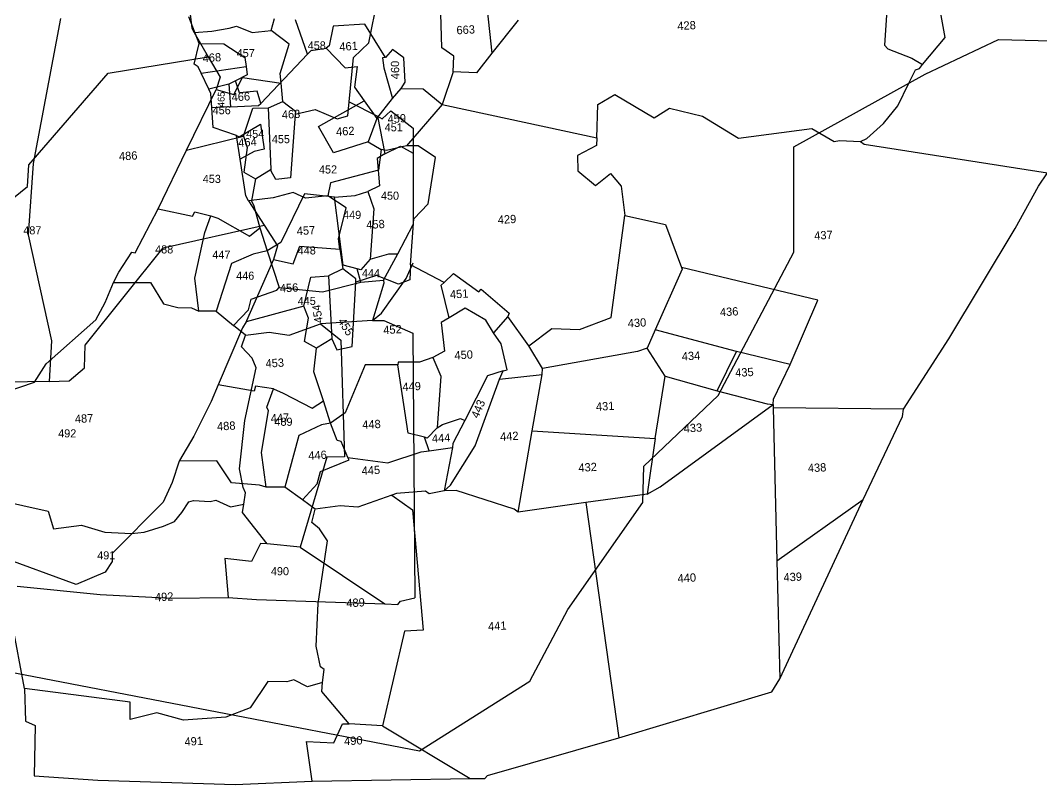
# Model space of a CAD drawing. Header units: metres. Extents: x 258138 to 260888, y 2202819 to 2205259.
# Drawn here: x 258803 to 259254.5, y 2202818.6 to 2203156.5 of the extents above; entities that cross this region are included whole.
import ezdxf

# ---------------------------------------------------------------- set-up
doc = ezdxf.new("R2010")
doc.units = ezdxf.units.M
doc.header["$MEASUREMENT"] = 0
for name, color, linetype in [('OFF', 1, 'Continuous'), ('POLY_PARCEL', 6, 'Continuous'), ('TEXT_PARCEL', 7, 'Continuous'), ('V_BOUND_LINE', 7, 'Continuous'), ('VILLAGE BOUNDRY', 1, 'Continuous')]:
    doc.layers.add(name, color=color, linetype=linetype)
doc.styles.add('TEXT_MAP', font='', dxfattribs={"height": 1.8})
doc.styles.get('TEXT_MAP').set_extended_font_data('Kruti Dev 050')

msp = doc.modelspace()

# ---------------------------------------------------------------- linework, layer by layer
at = {"layer": 'OFF'}
for p, q in [((258994.27, 2203133.68), (258989.41, 2203119.29)), ((258976.69, 2203108.85), (258976.65, 2203097.76)), ((258976.65, 2203097.76), (258976.66, 2203066.29)), ((258976.51, 2203018.18), (258977.38, 2202901.15)), ((258804.76, 2202861.12), (258793.81, 2202919.5))]:
    msp.add_line(p, q, dxfattribs=at)
at = {"layer": 'POLY_PARCEL'}
for p, q in [((259008.2, 2203172.42), (259011.46, 2203141.95)), ((258876.85, 2203169.92), (258878.75, 2203153.01)), ((258957.08, 2203146.53), (258961.06, 2203166.48)), ((259186.4, 2203165.48), (259185.11, 2203145.47)), ((259211.81, 2203148.95), (259209.54, 2203161.83)), ((258820.78, 2203157.27), (258808.69, 2203093.25)), ((258882, 2203146.21), (258877.52, 2203158.14)), ((258913.85, 2203152.06), (258915.31, 2203157.37)), ((258989.38, 2203144.37), (258988.9, 2203159.61)), ((258878.75, 2203153.01), (258879.82, 2203151.14)), ((258887.68, 2203151.72), (258895.26, 2203153.02)), ((258895.26, 2203153.02), (258898.56, 2203153.98)), ((258898.56, 2203153.98), (258905.4, 2203151.12)), ((258929.91, 2203141.53), (258924.59, 2203156.74)), ((258941.33, 2203153.98), (258939.44, 2203145.2)), ((258955.23, 2203154.84), (258941.33, 2203153.98)), ((258964.48, 2203140.14), (258955.23, 2203154.84)), ((259023.11, 2203156.66), (259011.46, 2203141.95)), ((258879.82, 2203151.14), (258887.68, 2203151.72)), ((258879.82, 2203151.14), (258886.04, 2203140.42)), ((258905.4, 2203151.12), (258913.85, 2203152.06)), ((258921.85, 2203145.95), (258913.85, 2203152.06)), ((259201.9, 2203136.92), (259211.81, 2203148.95)), ((258879.86, 2203137.1), (258882, 2203146.21)), ((258882, 2203146.21), (258892.89, 2203146.2)), ((258892.89, 2203146.2), (258902.27, 2203140.14)), ((258917.79, 2203133), (258921.85, 2203145.95)), ((258931.49, 2203143.19), (258938.11, 2203144.17)), ((258939.44, 2203145.2), (258938.11, 2203144.17)), ((258938.11, 2203144.17), (258946.57, 2203135.52)), ((258950.25, 2203140.1), (258957.08, 2203146.53)), ((258967.45, 2203143.64), (258964.48, 2203140.14)), ((258972.57, 2203139.89), (258967.45, 2203143.64)), ((258994.68, 2203140.72), (258989.38, 2203144.37)), ((259185.11, 2203145.47), (259186.54, 2203143.98)), ((259186.54, 2203143.98), (259197.2, 2203139.73)), ((258841.78, 2203133.09), (258886.04, 2203140.42)), ((258886.04, 2203140.42), (258891.26, 2203131.41)), ((258902.27, 2203140.14), (258902.76, 2203136.14)), ((258909.24, 2203119.82), (258929.91, 2203141.53)), ((258929.91, 2203141.53), (258931.49, 2203143.19)), ((258948.41, 2203120.51), (258950.25, 2203140.1)), ((258964.48, 2203140.14), (258963.09, 2203139.89)), ((258963.09, 2203139.89), (258963.69, 2203135.45)), ((258973.07, 2203129.22), (258972.57, 2203139.89)), ((258994.27, 2203133.68), (258994.68, 2203140.72)), ((259011.46, 2203141.95), (259004.64, 2203133.38)), ((259197.2, 2203139.73), (259201.9, 2203136.92)), ((258881.59, 2203135.97), (258879.86, 2203137.1)), ((258882.91, 2203133.23), (258881.59, 2203135.97)), ((258882.91, 2203133.23), (258902.76, 2203136.14)), ((258902.76, 2203136.14), (258903.22, 2203132.47)), ((258946.57, 2203135.52), (258951.89, 2203136.07)), ((258951.89, 2203136.07), (258950.64, 2203127.02)), ((258963.69, 2203135.45), (258967.5, 2203121.98)), ((259195.75, 2203128.75), (259198.68, 2203134.7)), ((259198.68, 2203134.7), (259200.47, 2203135.19)), ((259200.47, 2203135.19), (259201.9, 2203136.92)), ((258806.78, 2203092.66), (258841.78, 2203133.09)), ((258886.34, 2203126.07), (258882.91, 2203133.23)), ((258891.26, 2203131.41), (258889.55, 2203126)), ((258898.12, 2203129.82), (258895.11, 2203128.25)), ((258897.42, 2203123.72), (258901.23, 2203131.27)), ((258903.22, 2203132.47), (258898.12, 2203129.82)), ((258899.89, 2203124.44), (258898.12, 2203129.82)), ((258901.23, 2203131.27), (258918.25, 2203128.75)), ((258918.25, 2203128.75), (258917.79, 2203133)), ((259004.64, 2203133.38), (258994.27, 2203133.68)), ((258876.46, 2203099.11), (258889.55, 2203126)), ((258895.11, 2203128.25), (258886.34, 2203126.07)), ((258887.25, 2203124.18), (258886.34, 2203126.07)), ((258889.55, 2203126), (258897.42, 2203123.72)), ((258895.11, 2203128.25), (258895.93, 2203118.21)), ((258919.03, 2203120.64), (258918.25, 2203128.75)), ((258950.64, 2203127.02), (258954.95, 2203120.98)), ((258967.5, 2203121.98), (258971.38, 2203126.41)), ((258971.38, 2203126.41), (258973.07, 2203129.22)), ((258971.38, 2203126.41), (258981.13, 2203126.2)), ((258981.13, 2203126.2), (258989.41, 2203119.29)), ((259190.97, 2203118.73), (259195.75, 2203128.75)), ((258887.67, 2203117.76), (258887.25, 2203124.18)), ((258907.66, 2203125.13), (258899.89, 2203124.44)), ((258909.24, 2203119.82), (258907.66, 2203125.13)), ((258934.75, 2203109.61), (258954.95, 2203120.98)), ((258954.95, 2203120.98), (258960.53, 2203113.18)), ((258960.53, 2203113.18), (258967.5, 2203121.98)), ((259058.25, 2203119.26), (259065.81, 2203123.7)), ((259065.81, 2203123.7), (259083.17, 2203113.35)), ((258895.93, 2203118.21), (258887.67, 2203117.76)), ((258888.25, 2203109.19), (258887.67, 2203117.76)), ((258895.93, 2203118.21), (258908.27, 2203118.81)), ((258901.58, 2203105.35), (258905.69, 2203117.7)), ((258905.69, 2203117.7), (258912.65, 2203117.81)), ((258908.27, 2203118.81), (258909.24, 2203119.82)), ((258912.65, 2203117.81), (258919.03, 2203120.64)), ((258913.82, 2203090.65), (258912.65, 2203117.81)), ((258919.03, 2203120.64), (258924.6, 2203116.43)), ((258924.54, 2203114.96), (258933.36, 2203117.12)), ((258924.6, 2203116.43), (258924.54, 2203114.96)), ((258933.36, 2203117.12), (258943.09, 2203112.99)), ((258947.82, 2203114.28), (258948.41, 2203120.51)), ((258948.41, 2203120.51), (258960.8, 2203114.1)), ((258962.87, 2203113.04), (258966.76, 2203116.49)), ((258966.76, 2203116.49), (258976.69, 2203108.85)), ((258989.41, 2203119.29), (258973.65, 2203101.06)), ((258989.41, 2203119.29), (259010.76, 2203114.8)), ((259057.92, 2203104.55), (259058.25, 2203119.26)), ((259083.17, 2203113.35), (259089.96, 2203117.62)), ((259089.96, 2203117.62), (259104.6, 2203114.14)), ((259184.63, 2203110.97), (259190.97, 2203118.73)), ((258924.54, 2203114.96), (258922.37, 2203086.94)), ((258943.09, 2203112.99), (258947.82, 2203114.28)), ((258960.53, 2203113.18), (258956.71, 2203102.75)), ((258960.8, 2203114.1), (258962.87, 2203113.04)), ((258960.8, 2203114.1), (258964.18, 2203097.42)), ((259010.76, 2203114.8), (259057.92, 2203104.55)), ((259104.6, 2203114.14), (259120.48, 2203104.48)), ((258898.54, 2203105.55), (258888.25, 2203109.19)), ((258899.64, 2203105.04), (258909.16, 2203110.65)), ((258909.16, 2203110.65), (258910.82, 2203099.61)), ((258941.36, 2203097.96), (258934.75, 2203109.61)), ((259120.48, 2203104.48), (259152.92, 2203108.67)), ((259152.92, 2203108.67), (259162.73, 2203102.97)), ((259177.19, 2203104.32), (259184.63, 2203110.97)), ((258876.46, 2203099.11), (258901.58, 2203105.35)), ((258898.54, 2203105.55), (258899.64, 2203105.04)), ((258900.14, 2203095.14), (258898.54, 2203105.55)), ((258901.58, 2203105.35), (258903.27, 2203100.22)), ((258956.71, 2203102.75), (258941.36, 2203097.96)), ((258956.71, 2203102.75), (258962.51, 2203099.48)), ((259057.92, 2203104.55), (259057.75, 2203101.21)), ((259162.73, 2203102.97), (259165.18, 2203103.37)), ((259165.18, 2203103.37), (259174.44, 2203102.97)), ((259174.44, 2203102.97), (259177.19, 2203104.32)), ((259174.44, 2203102.97), (259176.07, 2203101.76)), ((258863.85, 2203073.2), (258876.46, 2203099.11)), ((258906.41, 2203098.49), (258900.14, 2203095.14)), ((258903.27, 2203100.22), (258901.84, 2203089.41)), ((258910.82, 2203099.61), (258906.41, 2203098.49)), ((258962.51, 2203099.48), (258961.27, 2203090.2)), ((258964.91, 2203098.95), (258962.51, 2203099.48)), ((258964.18, 2203097.42), (258971.08, 2203100.82)), ((258973.65, 2203101.06), (258964.91, 2203098.95)), ((258971.08, 2203100.82), (258976.65, 2203097.76)), ((258978.91, 2203101.05), (258973.65, 2203101.06)), ((258986.57, 2203095.86), (258978.91, 2203101.05)), ((259057.75, 2203101.21), (259049.31, 2203096.71)), ((259176.07, 2203101.76), (259257.13, 2203089.08)), ((258902.64, 2203078.9), (258900.14, 2203095.14)), ((258964.18, 2203097.42), (258960.67, 2203095.36)), ((258960.67, 2203095.36), (258961.72, 2203083.32)), ((258983.31, 2203075.38), (258986.57, 2203095.86)), ((259049.31, 2203096.71), (259049.51, 2203089.97)), ((258806.19, 2203083.08), (258806.78, 2203092.66)), ((258808.69, 2203093.25), (258806.48, 2203061.73)), ((258901.84, 2203089.41), (258906.91, 2203086.51)), ((258906.91, 2203086.51), (258913.82, 2203090.65)), ((258913.86, 2203089.86), (258913.82, 2203090.65)), ((258915.85, 2203086.09), (258913.86, 2203089.86)), ((258961.27, 2203090.2), (258940.16, 2203084.7)), ((259049.51, 2203089.97), (259057.32, 2203083.52)), ((258906.91, 2203086.51), (258905.1, 2203076.73)), ((258922.37, 2203086.94), (258915.85, 2203086.09)), ((258940.16, 2203084.7), (258938.88, 2203078.93)), ((259057.32, 2203083.52), (259063.96, 2203088.8)), ((259063.96, 2203088.8), (259068.66, 2203083.18)), ((258799.87, 2203078.05), (258806.19, 2203083.08)), ((258923.62, 2203080.36), (258914.8, 2203078.04)), ((258929.11, 2203077.86), (258923.62, 2203080.36)), ((258951.05, 2203079.14), (258956.61, 2203080.88)), ((258961.72, 2203083.32), (258956.61, 2203080.88)), ((258956.61, 2203080.88), (258959.19, 2203073.19)), ((259068.66, 2203083.18), (259070.25, 2203070.29)), ((258903.82, 2203076.69), (258902.64, 2203078.9)), ((258914.8, 2203078.04), (258903.82, 2203076.69)), ((258903.82, 2203076.69), (258910.69, 2203065.9)), ((258905.1, 2203076.73), (258906.18, 2203074.51)), ((258928.55, 2203079.86), (258918.11, 2203058.27)), ((258941.79, 2203078.33), (258928.55, 2203079.86)), ((258938.88, 2203078.93), (258929.11, 2203077.86)), ((258946.98, 2203073.58), (258938.88, 2203078.93)), ((258941.79, 2203078.33), (258951.05, 2203079.14)), ((258945.62, 2203048.27), (258941.79, 2203078.33)), ((258853.69, 2203053.79), (258863.85, 2203073.2)), ((258863.85, 2203073.2), (258879.12, 2203069.89)), ((258879.12, 2203069.89), (258880.16, 2203071.82)), ((258880.16, 2203071.82), (258887.19, 2203070.03)), ((258906.18, 2203074.51), (258908.87, 2203064.78)), ((258943.61, 2203059.94), (258946.98, 2203073.58)), ((258959.19, 2203073.19), (258957.57, 2203050.92)), ((258976.92, 2203068.71), (258983.31, 2203075.38)), ((258884.52, 2203062.68), (258887.19, 2203070.03)), ((258887.19, 2203070.03), (258890.32, 2203069.02)), ((258890.32, 2203069.02), (258904.28, 2203061.12)), ((258975.41, 2203048.42), (258976.92, 2203068.71)), ((259064.2, 2203025.16), (259070.25, 2203070.29)), ((259070.25, 2203070.29), (259088.28, 2203066.28)), ((258866.12, 2203055.95), (258910.69, 2203065.9)), ((258880.15, 2203042.51), (258884.52, 2203062.68)), ((258904.28, 2203061.12), (258908.87, 2203064.78)), ((258908.87, 2203064.78), (258912.11, 2203054.55)), ((258910.69, 2203065.9), (258916.63, 2203056.76)), ((258969.84, 2203053.31), (258976.66, 2203066.29)), ((259088.28, 2203066.28), (259095.24, 2203047.23)), ((258806.48, 2203061.73), (258816.71, 2203014.77)), ((258918.11, 2203058.27), (258912.11, 2203054.55)), ((258944.21, 2203055.41), (258943.61, 2203059.94)), ((258831.64, 2203012.83), (258866.12, 2203055.95)), ((258846.43, 2203045.19), (258852.31, 2203053.94)), ((258852.31, 2203053.94), (258853.69, 2203053.79)), ((258905.83, 2203053.2), (258896.31, 2203048.97)), ((258912.11, 2203054.55), (258905.83, 2203053.2)), ((258912.11, 2203054.55), (258917.39, 2203038.43)), ((258916.63, 2203056.76), (258914.86, 2203050.74)), ((258923.6, 2203048.92), (258926.51, 2203056.63)), ((258926.51, 2203056.63), (258944.21, 2203055.41)), ((258944.21, 2203055.41), (258945.58, 2203046.69)), ((258957.57, 2203050.92), (258965.94, 2203053.3)), ((258963.48, 2203041.57), (258969.84, 2203053.31)), ((258965.94, 2203053.3), (258969.84, 2203053.31)), ((258896.31, 2203048.97), (258889.58, 2203027.87)), ((258914.86, 2203050.74), (258903.02, 2203023.61)), ((258914.86, 2203050.74), (258923.6, 2203048.92)), ((258957.57, 2203050.92), (258953.56, 2203046.18)), ((258973.61, 2203042.31), (258976.65, 2203049.27)), ((258844.12, 2203040.58), (258846.43, 2203045.19)), ((258945.58, 2203046.69), (258939.26, 2203043.62)), ((258951.36, 2203042.18), (258945.58, 2203046.69)), ((258951.94, 2203046.61), (258945.62, 2203048.27)), ((258953.51, 2203040.72), (258951.94, 2203046.61)), ((258953.56, 2203046.18), (258951.94, 2203046.61)), ((258975.41, 2203048.42), (258975.16, 2203041.83)), ((258990.28, 2203040.64), (258975.41, 2203048.42)), ((258990.28, 2203040.64), (258994.49, 2203044.56)), ((258994.49, 2203044.56), (259005.64, 2203036.5)), ((259095.52, 2203046.47), (259083.57, 2203019.72)), ((259155.5, 2203032.85), (259095.24, 2203047.23)), ((259095.24, 2203047.23), (259095.52, 2203046.47)), ((258840.53, 2203031.76), (258844.12, 2203040.58)), ((258844.12, 2203040.58), (258860.53, 2203040.54)), ((258860.53, 2203040.54), (258866.23, 2203031.21)), ((258881.84, 2203027.91), (258880.15, 2203042.51)), ((258928.33, 2203030.17), (258931.39, 2203043.01)), ((258931.39, 2203043.01), (258939.26, 2203043.62)), ((258936.51, 2203036.53), (258953.51, 2203040.72)), ((258939.26, 2203043.62), (258940.71, 2203015.68)), ((258949.67, 2203012.32), (258951.28, 2203040.74)), ((258960.49, 2203043.65), (258951.28, 2203040.74)), ((258951.28, 2203040.74), (258951.36, 2203042.18)), ((258953.51, 2203040.72), (258963.48, 2203041.57)), ((258963.67, 2203040.26), (258958.72, 2203023.8)), ((258970.18, 2203039.8), (258960.49, 2203043.65)), ((258962.61, 2203027.1), (258973.61, 2203042.31)), ((258963.48, 2203041.57), (258963.67, 2203040.26)), ((258975.16, 2203041.83), (258970.18, 2203039.8)), ((258988.98, 2203039.44), (258990.28, 2203040.64)), ((258992.5, 2203025), (258988.98, 2203039.44)), ((258904.98, 2203033.23), (258916.35, 2203037.28)), ((258916.35, 2203037.28), (258917.39, 2203038.43)), ((258917.39, 2203038.43), (258936.51, 2203036.53)), ((259005.64, 2203036.5), (259006.72, 2203037.69)), ((259006.72, 2203037.69), (259019.06, 2203026.98)), ((258836.37, 2203024.13), (258840.53, 2203031.76)), ((258866.23, 2203031.21), (258872.56, 2203029.5)), ((258903.77, 2203028.57), (258904.98, 2203033.23)), ((259143.39, 2203004.28), (259155.5, 2203032.85)), ((258872.56, 2203029.5), (258878.62, 2203029.36)), ((258878.62, 2203029.36), (258881.84, 2203027.91)), ((258889.58, 2203027.87), (258881.84, 2203027.91)), ((258889.58, 2203027.87), (258897.27, 2203021.65)), ((258897.27, 2203021.65), (258903.77, 2203028.57)), ((258928.33, 2203030.17), (258902.8, 2203023.25)), ((258930.38, 2203024.76), (258928.33, 2203030.17)), ((258958.72, 2203023.8), (258962.61, 2203027.1)), ((258999.59, 2203029.26), (258992.5, 2203025)), ((259008.75, 2203023.89), (258999.59, 2203029.26)), ((259019.06, 2203026.98), (259018.49, 2203025.56)), ((258814.36, 2203004.57), (258836.37, 2203024.13)), ((258902.47, 2203017.28), (258897.27, 2203021.65)), ((258902.8, 2203023.25), (258901.17, 2203020.57)), ((258903.02, 2203023.61), (258902.8, 2203023.25)), ((258921.78, 2203017.33), (258935.64, 2203022.31)), ((258928.66, 2203014.58), (258930.38, 2203024.76)), ((258958.72, 2203023.8), (258935.64, 2203022.31)), ((258935.64, 2203022.31), (258944.61, 2203015.17)), ((258958.72, 2203023.8), (258963.71, 2203023.74)), ((258963.71, 2203023.74), (258976.51, 2203018.18)), ((258992.5, 2203025), (258988.98, 2203022.88)), ((258988.98, 2203022.88), (258990.55, 2203010.21)), ((259012.22, 2203018.29), (259008.75, 2203023.89)), ((259018.49, 2203025.56), (259012.22, 2203018.29)), ((259027.8, 2203012.61), (259018.49, 2203025.56)), ((259050.18, 2203019.83), (259064.2, 2203025.16)), ((258901.17, 2203020.57), (258890.47, 2202995.39)), ((258900.69, 2203012.1), (258902.47, 2203017.28)), ((258902.47, 2203017.28), (258912.95, 2203018.65)), ((258912.95, 2203018.65), (258921.78, 2203017.33)), ((259015.5, 2203013.41), (259012.22, 2203018.29)), ((259027.8, 2203012.61), (259037.92, 2203020.33)), ((259037.92, 2203020.33), (259050.18, 2203019.83)), ((259083.57, 2203019.72), (259080.07, 2203011.51)), ((259119.59, 2203010.11), (259083.57, 2203019.72)), ((258816.71, 2203014.77), (258815.77, 2202996.78)), ((258831.31, 2203002.9), (258831.64, 2203012.83)), ((258933.83, 2203011.53), (258928.66, 2203014.58)), ((258940.71, 2203015.68), (258933.83, 2203011.53)), ((258940.71, 2203015.68), (258942.91, 2203010.81)), ((258942.91, 2203010.81), (258949.67, 2203012.32)), ((258944.61, 2203015.17), (258946.32, 2202963.49)), ((259018.14, 2203002.03), (259015.5, 2203013.41)), ((259033.8, 2203002.51), (259027.8, 2203012.61)), ((258905.44, 2203007.07), (258900.69, 2203012.1)), ((258932.74, 2203001.08), (258933.83, 2203011.53)), ((258990.55, 2203010.21), (258985.27, 2203007.38)), ((259075.76, 2203010.08), (259033.8, 2203002.51)), ((259080.07, 2203011.51), (259075.76, 2203010.08)), ((259088.05, 2202999.14), (259080.07, 2203011.51)), ((259111.05, 2202992.73), (259119.59, 2203010.11)), ((259143.39, 2203004.28), (259119.59, 2203010.11)), ((258809.27, 2202996.55), (258814.36, 2203004.57)), ((258907.17, 2203002.88), (258905.44, 2203007.07)), ((258955.35, 2203004.15), (258946.51, 2202982.92)), ((258969.91, 2203004.16), (258955.35, 2203004.15)), ((258969.94, 2203005.3), (258969.91, 2203004.16)), ((258974.5, 2202973.97), (258969.91, 2203004.16)), ((258979.41, 2203005.3), (258969.94, 2203005.3)), ((258985.27, 2203007.38), (258979.41, 2203005.3)), ((258985.27, 2203007.38), (258988.81, 2202999.23)), ((259136.03, 2202989.05), (259143.39, 2203004.28)), ((258824.53, 2202997.05), (258831.31, 2203002.9)), ((258902.24, 2202979.52), (258907.17, 2203002.88)), ((258937.05, 2202988.25), (258932.74, 2203001.08)), ((258988.81, 2202999.23), (258987.27, 2202976.3)), ((259009.57, 2202999.4), (258999.49, 2202979.65)), ((259016.42, 2203001.54), (259009.57, 2202999.4)), ((259014.87, 2202997.81), (259016.42, 2203001.54)), ((259014.87, 2202997.81), (259033.64, 2202999.92)), ((259016.42, 2203001.54), (259018.14, 2203002.03)), ((259029.28, 2202975.06), (259033.64, 2202999.92)), ((259033.64, 2202999.92), (259033.8, 2203002.51)), ((259083.62, 2202971.57), (259088.05, 2202999.14)), ((259088.05, 2202999.14), (259111.05, 2202992.73)), ((258795.78, 2202992), (258809.27, 2202996.55)), ((258815.77, 2202996.78), (258796.56, 2202996.51)), ((258815.77, 2202996.78), (258824.53, 2202997.05)), ((258890.47, 2202995.39), (258887.34, 2202988.02)), ((258906.36, 2202992.53), (258890.47, 2202995.39)), ((258906.94, 2202994.75), (258906.36, 2202992.53)), ((258914.91, 2202993.52), (258906.94, 2202994.75)), ((259004.12, 2202968.32), (259014.87, 2202997.81)), ((258912.01, 2202985.51), (258914.91, 2202993.52)), ((258914.91, 2202993.52), (258919.22, 2202991.66)), ((258919.22, 2202991.66), (258932.04, 2202985.08)), ((259111.05, 2202992.73), (259133.1, 2202986.93)), ((258887.34, 2202988.02), (258879.68, 2202972.64)), ((258912.63, 2202983.88), (258912.01, 2202985.51)), ((258932.04, 2202985.08), (258937.05, 2202988.25)), ((258940.09, 2202978.45), (258937.05, 2202988.25)), ((259085.86, 2202950.32), (259135.78, 2202986.63)), ((259133.1, 2202986.93), (259135.78, 2202986.63)), ((259135.78, 2202986.63), (259136.03, 2202989.05)), ((259135.78, 2202986.63), (259135.81, 2202985.17)), ((258909.61, 2202965.48), (258912.63, 2202983.88)), ((258946.51, 2202982.92), (258940.09, 2202978.45)), ((259193.44, 2202984.59), (259135.81, 2202985.17)), ((259135.81, 2202985.17), (259137.37, 2202917.6)), ((258899.92, 2202958.24), (258902.24, 2202979.52)), ((258936.1, 2202977.61), (258926.1, 2202972.9)), ((258940.09, 2202978.45), (258936.1, 2202977.61)), ((258943, 2202970.8), (258940.09, 2202978.45)), ((258987.27, 2202976.3), (258982.78, 2202971.84)), ((258987.27, 2202976.3), (258989.56, 2202977.83)), ((258989.56, 2202977.83), (258997.57, 2202980.46)), ((258999.49, 2202979.65), (258994.23, 2202969.4)), ((258997.57, 2202980.46), (258999.49, 2202979.65)), ((258879.68, 2202972.64), (258873.34, 2202961.94)), ((258926.1, 2202972.9), (258919.92, 2202950.1)), ((258981.61, 2202972.14), (258974.5, 2202973.97)), ((258983.73, 2202966.2), (258981.61, 2202972.14)), ((258982.78, 2202971.84), (258981.61, 2202972.14)), ((259023.11, 2202938.99), (259029.28, 2202975.06)), ((259029.28, 2202975.06), (259083.62, 2202971.57)), ((258944.87, 2202970.29), (258943, 2202970.8)), ((258947.82, 2202963.29), (258944.87, 2202970.29)), ((258983.73, 2202966.2), (258994.07, 2202967.65)), ((258994.07, 2202967.65), (258990.3, 2202948.41)), ((258993.14, 2202950.93), (259004.12, 2202968.32)), ((258994.23, 2202969.4), (258994.07, 2202967.65)), ((259083.62, 2202971.57), (259080.06, 2202946.95)), ((258911.67, 2202950.17), (258909.61, 2202965.48)), ((258938.46, 2202963.31), (258926.66, 2202923.63)), ((258946.32, 2202963.49), (258938.46, 2202963.31)), ((258947.82, 2202963.29), (258965.49, 2202960.86)), ((258948.3, 2202962.15), (258947.82, 2202963.29)), ((258965.49, 2202960.86), (258980.22, 2202965.7)), ((258980.22, 2202965.7), (258983.73, 2202966.2)), ((258873.23, 2202961.63), (258870.1, 2202952.16)), ((258873.34, 2202961.94), (258873.23, 2202961.63)), ((258889.88, 2202961.82), (258873.23, 2202961.63)), ((258896.3, 2202952), (258889.88, 2202961.82)), ((258901.47, 2202950), (258899.92, 2202958.24)), ((258935.6, 2202957.06), (258948.3, 2202962.15)), ((258934.23, 2202951.55), (258935.6, 2202957.06)), ((258770.68, 2202949.48), (258815.21, 2202939.45)), ((258870.1, 2202952.16), (258866.1, 2202943.52)), ((258908.71, 2202951.06), (258896.3, 2202952)), ((258902.56, 2202947.64), (258901.47, 2202950)), ((258911.67, 2202950.17), (258908.71, 2202951.06)), ((258919.92, 2202950.1), (258911.67, 2202950.17)), ((258927.73, 2202944.47), (258919.92, 2202950.1)), ((258927.73, 2202944.47), (258934.23, 2202951.55)), ((258990.3, 2202948.41), (258993.14, 2202950.93)), ((259080.06, 2202946.95), (259085.86, 2202950.32)), ((258901.8, 2202942.55), (258902.56, 2202947.64)), ((258967.2, 2202946.59), (258952.18, 2202941.22)), ((258969.3, 2202947.34), (258967.2, 2202946.59)), ((258967.2, 2202946.59), (258976.37, 2202940.06)), ((258982.05, 2202948.4), (258969.3, 2202947.34)), ((258983.7, 2202947.17), (258982.05, 2202948.4)), ((258990.3, 2202948.41), (258983.7, 2202947.17)), ((258995.64, 2202948.61), (258990.3, 2202948.41)), ((259021.37, 2202940.34), (258995.64, 2202948.61)), ((259080.06, 2202946.95), (259053.05, 2202943.36)), ((259137.37, 2202917.6), (259175.57, 2202944.64)), ((258866.1, 2202943.52), (258843.49, 2202920.84)), ((258874.35, 2202938.83), (258877.43, 2202943.64)), ((258877.43, 2202943.64), (258879.57, 2202944.28)), ((258879.57, 2202944.28), (258886.93, 2202943.77)), ((258886.93, 2202943.77), (258889.39, 2202944.3)), ((258889.39, 2202944.3), (258895.91, 2202941.44)), ((258895.91, 2202941.44), (258901.8, 2202942.55)), ((258901.24, 2202938.85), (258901.8, 2202942.55)), ((258933.36, 2202940.41), (258927.73, 2202944.47)), ((258931.84, 2202934.45), (258933.36, 2202940.41)), ((258944.33, 2202941.89), (258933.36, 2202940.41)), ((258952.18, 2202941.22), (258944.33, 2202941.89)), ((259023.11, 2202938.99), (259021.37, 2202940.34)), ((259053.05, 2202943.36), (259023.11, 2202938.99)), ((259053.05, 2202943.36), (259067.65, 2202839.28)), ((258815.21, 2202939.45), (258817.69, 2202931.67)), ((258871.05, 2202934.88), (258874.35, 2202938.83)), ((258912.07, 2202925.1), (258901.24, 2202938.85)), ((258976.37, 2202940.06), (258981.06, 2202886.91)), ((258817.69, 2202931.67), (258830.01, 2202933.35)), ((258830.01, 2202933.35), (258840.26, 2202930.17)), ((258857.77, 2202930.21), (258866.3, 2202932.79)), ((258866.3, 2202932.79), (258871.05, 2202934.88)), ((258935.24, 2202931.74), (258931.84, 2202934.45)), ((258938.78, 2202926.41), (258935.24, 2202931.74)), ((258840.26, 2202930.17), (258852.11, 2202929.56)), ((258852.11, 2202929.56), (258857.77, 2202930.21)), ((258909.07, 2202925.13), (258905.12, 2202917.26)), ((258912.07, 2202925.1), (258909.07, 2202925.13)), ((258926.66, 2202923.63), (258912.07, 2202925.1)), ((258926.66, 2202923.63), (258964.11, 2202898.46)), ((258934.6, 2202898.69), (258938.78, 2202926.41)), ((258827.58, 2202907.03), (258793.81, 2202919.5)), ((258843.49, 2202920.84), (258843.6, 2202917.25)), ((258905.12, 2202917.26), (258893.36, 2202918.58)), ((258893.36, 2202918.58), (258894.84, 2202901.26)), ((259137.37, 2202917.6), (259138.8, 2202865.37)), ((258843.6, 2202917.25), (258840.43, 2202912.51)), ((258840.43, 2202912.51), (258827.58, 2202907.03)), ((258933.8, 2202879.79), (258934.6, 2202898.69)), ((258972.75, 2202886.37), (258963.04, 2202844.53)), ((258981.06, 2202886.91), (258972.75, 2202886.37)), ((258935.71, 2202870.69), (258933.8, 2202879.79)), ((258937.35, 2202869.46), (258935.71, 2202870.69)), ((258936.62, 2202863.73), (258937.35, 2202869.46)), ((258912.4, 2202864.14), (258904.53, 2202852.6)), ((258920.84, 2202863.98), (258912.4, 2202864.14)), ((258923.92, 2202864.91), (258920.84, 2202863.98)), ((258929.92, 2202861.84), (258923.92, 2202864.91)), ((258936.62, 2202863.73), (258929.92, 2202861.84)), ((258936.3, 2202859.77), (258936.62, 2202863.73)), ((258804.76, 2202861.12), (258805.2, 2202846.64)), ((258851.52, 2202855.01), (258804.76, 2202861.12)), ((258948.39, 2202845.39), (258936.3, 2202859.77)), ((258851.47, 2202847.4), (258851.52, 2202855.01)), ((258863.33, 2202850.38), (258851.47, 2202847.4)), ((258875.08, 2202847.09), (258863.33, 2202850.38)), ((258904.53, 2202852.6), (258893.74, 2202848.34)), ((258805.2, 2202846.64), (258809.52, 2202844.72)), ((258893.74, 2202848.34), (258875.08, 2202847.09)), ((258941.5, 2202837), (258945.42, 2202845.5)), ((258945.42, 2202845.5), (258948.39, 2202845.39)), ((258963.04, 2202844.53), (258948.39, 2202845.39)), ((258809.52, 2202844.72), (258809.04, 2202822.52)), ((258963.04, 2202844.53), (259001.89, 2202821.22)), ((258932.04, 2202820.16), (258929.54, 2202837.68)), ((258929.54, 2202837.68), (258941.5, 2202837))]:
    msp.add_line(p, q, dxfattribs=at)
at = {"layer": 'V_BOUND_LINE'}
for p, q in [((259253.07, 2203083.21), (259257.13, 2203089.08)), ((259242.8, 2203064.51), (259253.07, 2203083.21)), ((259213.5, 2203015.7), (259242.8, 2203064.51)), ((259193.44, 2202984.59), (259213.5, 2203015.7)), ((259175.57, 2202944.64), (259192.99, 2202981.34)), ((259192.99, 2202981.34), (259193.44, 2202984.59)), ((259138.8, 2202865.37), (259175.57, 2202944.64)), ((258801.61, 2202906.39), (258838.25, 2202902.67)), ((258838.25, 2202902.67), (258869.71, 2202901.04)), ((258869.71, 2202901.04), (258894.84, 2202901.26)), ((258894.84, 2202901.26), (258907.43, 2202900.39)), ((258907.43, 2202900.39), (258964.11, 2202898.46)), ((258969.84, 2202898.26), (258971.05, 2202899.74)), ((258971.05, 2202899.74), (258977.38, 2202901.15)), ((258964.11, 2202898.46), (258969.84, 2202898.26)), ((259135.26, 2202859.67), (259138.8, 2202865.37)), ((259067.65, 2202839.28), (259135.26, 2202859.67)), ((259009.51, 2202822.55), (259067.65, 2202839.28)), ((258809.04, 2202822.52), (258837.2, 2202820.58)), ((258837.2, 2202820.58), (258897.98, 2202818.6)), ((258897.98, 2202818.6), (258932.04, 2202820.16)), ((258932.04, 2202820.16), (259001.89, 2202821.22)), ((259001.89, 2202821.22), (259008.33, 2202821.32)), ((259008.33, 2202821.32), (259009.51, 2202822.55))]:
    msp.add_line(p, q, dxfattribs=at)
at = {"layer": 'VILLAGE BOUNDRY'}
for p, q in [((259203.03, 2203132.78), (259235.45, 2203148.05)), ((259235.45, 2203148.05), (259299.55, 2203146.52)), ((259145, 2203100.54), (259203.03, 2203132.78)), ((259145, 2203053.98), (259145, 2203100.54)), ((259111.46, 2202990.67), (259145, 2203053.98)), ((259078.63, 2202959.38), (259111.46, 2202990.67)), ((259078.25, 2202943.37), (259078.63, 2202959.38)), ((259045.04, 2202896.07), (259078.25, 2202943.37)), ((259028.26, 2202864.39), (259045.04, 2202896.07)), ((258715.12, 2202884.36), (258979.43, 2202833.48)), ((258979.43, 2202833.48), (259028.26, 2202864.39))]:
    msp.add_line(p, q, dxfattribs=at)

# ---------------------------------------------------------------- texts
at = {"layer": 'TEXT_PARCEL', "style": 'TEXT_MAP'}
for s, height, rotation, p in [('663', 3.661, 3.1553, (258995.89, 2203150.31)), ('428', 3.661, 3.1553, (259093.55, 2203152.19)), ('457', 3.581, 0.1268, (258898.62, 2203140.24)), ('458', 3.581, 0.1268, (258930.03, 2203143.61)), ('461', 3.661, 3.1553, (258944.1, 2203143.01)), ('468', 3.661, 3.1553, (258883.66, 2203138)), ('460', 3.661, 90.6642, (258970.51, 2203130.49)), ('465', 3.051, 88.3887, (258893.16, 2203118.14)), ('466', 3.661, 3.1553, (258896.47, 2203120.69)), ('456', 3.581, 0.1268, (258887.99, 2203114.98)), ('463', 3.661, 3.1553, (258918.66, 2203112.96)), ('459', 3.661, 3.1553, (258965.42, 2203111.03)), ('454', 3.581, 0.1268, (258902.8, 2203104.51)), ('462', 3.661, 3.1553, (258942.65, 2203105.46)), ('451', 3.581, 0.1268, (258964.06, 2203107.44)), ('464', 3.661, 3.1553, (258899.39, 2203100.58)), ('455', 3.581, 0.1268, (258914.17, 2203102.18)), ('486', 3.661, 3.1553, (258846.66, 2203094.56)), ('452', 3.581, 0.1268, (258935, 2203088.79)), ('453', 3.581, 0.1268, (258883.62, 2203084.62)), ('450', 3.581, 0.1268, (258962.41, 2203077.19)), ('449', 3.581, 0.1268, (258945.67, 2203068.71)), ('458', 3.661, 3.1553, (258956.01, 2203064.26)), ('429', 3.661, 3.1553, (259014.15, 2203066.48)), ('487', 3.581, 0.1268, (258804.27, 2203061.87)), ('457', 3.661, 3.1553, (258925.25, 2203061.54)), ('437', 3.661, 3.1553, (259154.06, 2203059.49)), ('488', 3.581, 0.1268, (258862.57, 2203053.44)), ('447', 3.581, 0.1268, (258887.86, 2203051.1)), ('448', 3.581, 0.1268, (258925.6, 2203052.98)), ('446', 3.581, 0.1268, (258898.4, 2203041.81)), ('444', 3.581, 0.1268, (258954, 2203042.93)), ('456', 3.661, 3.1553, (258917.79, 2203036.19)), ('451', 3.661, 3.1553, (258993, 2203033.5)), ('445', 3.581, 0.1268, (258925.6, 2203030.65)), ('454', 3.661, 98.4732, (258936.72, 2203022.93)), ('436', 3.661, 3.1553, (259112.36, 2203025.64)), ('455', 3.661, 301.781, (258943.19, 2203023.56)), ('452', 3.661, 3.1553, (258963.52, 2203017.75)), ('430', 3.661, 3.1553, (259071.63, 2203020.74)), ('450', 3.661, 3.1553, (258994.99, 2203006.56)), ('434', 3.661, 3.1553, (259095.51, 2203006.1)), ('453', 3.661, 3.1553, (258911.47, 2203002.96)), ('435', 3.661, 3.1553, (259119.12, 2202998.83)), ('449', 3.661, 3.1553, (258971.98, 2202992.59)), ('443', 3.661, 67.1666, (259005.45, 2202980.25)), ('431', 3.661, 3.1553, (259057.55, 2202983.86)), ('487', 3.661, 3.1553, (258827.15, 2202978.42)), ('447', 3.661, 3.1553, (258913.77, 2202978.7)), ('489', 3.581, 0.1268, (258915.3, 2202977.23)), ('488', 3.661, 3.1553, (258890.01, 2202975.12)), ('448', 3.661, 3.1553, (258954.23, 2202975.84)), ('433', 3.661, 3.1553, (259096.35, 2202974.25)), ('492', 3.581, 0.1268, (258819.7, 2202972.1)), ('444', 3.661, 3.1553, (258985.02, 2202969.77)), ('442', 3.661, 3.1553, (259015.17, 2202970.6)), ('446', 3.661, 3.1553, (258930.38, 2202962.22)), ('445', 3.661, 3.1553, (258953.95, 2202955.53)), ('432', 3.661, 3.1553, (259049.8, 2202956.85)), ('438', 3.661, 3.1553, (259151.25, 2202956.67)), ('491', 3.581, 0.1268, (258836.96, 2202918.16)), ('490', 3.581, 0.1268, (258913.75, 2202911.15)), ('440', 3.661, 3.1553, (259093.65, 2202907.96)), ('439', 3.661, 3.1553, (259140.49, 2202908.35)), ('492', 3.661, 3.1553, (258862.57, 2202899.57)), ('489', 3.661, 3.1553, (258947.21, 2202896.97)), ('441', 3.661, 3.1553, (259009.85, 2202886.68)), ('491', 3.661, 3.1553, (258875.64, 2202835.7)), ('490', 3.661, 3.1553, (258946.2, 2202835.96))]:
    msp.add_text(s, height=height, rotation=rotation, dxfattribs=at).set_placement(p)

doc.saveas('drawing.dxf')
